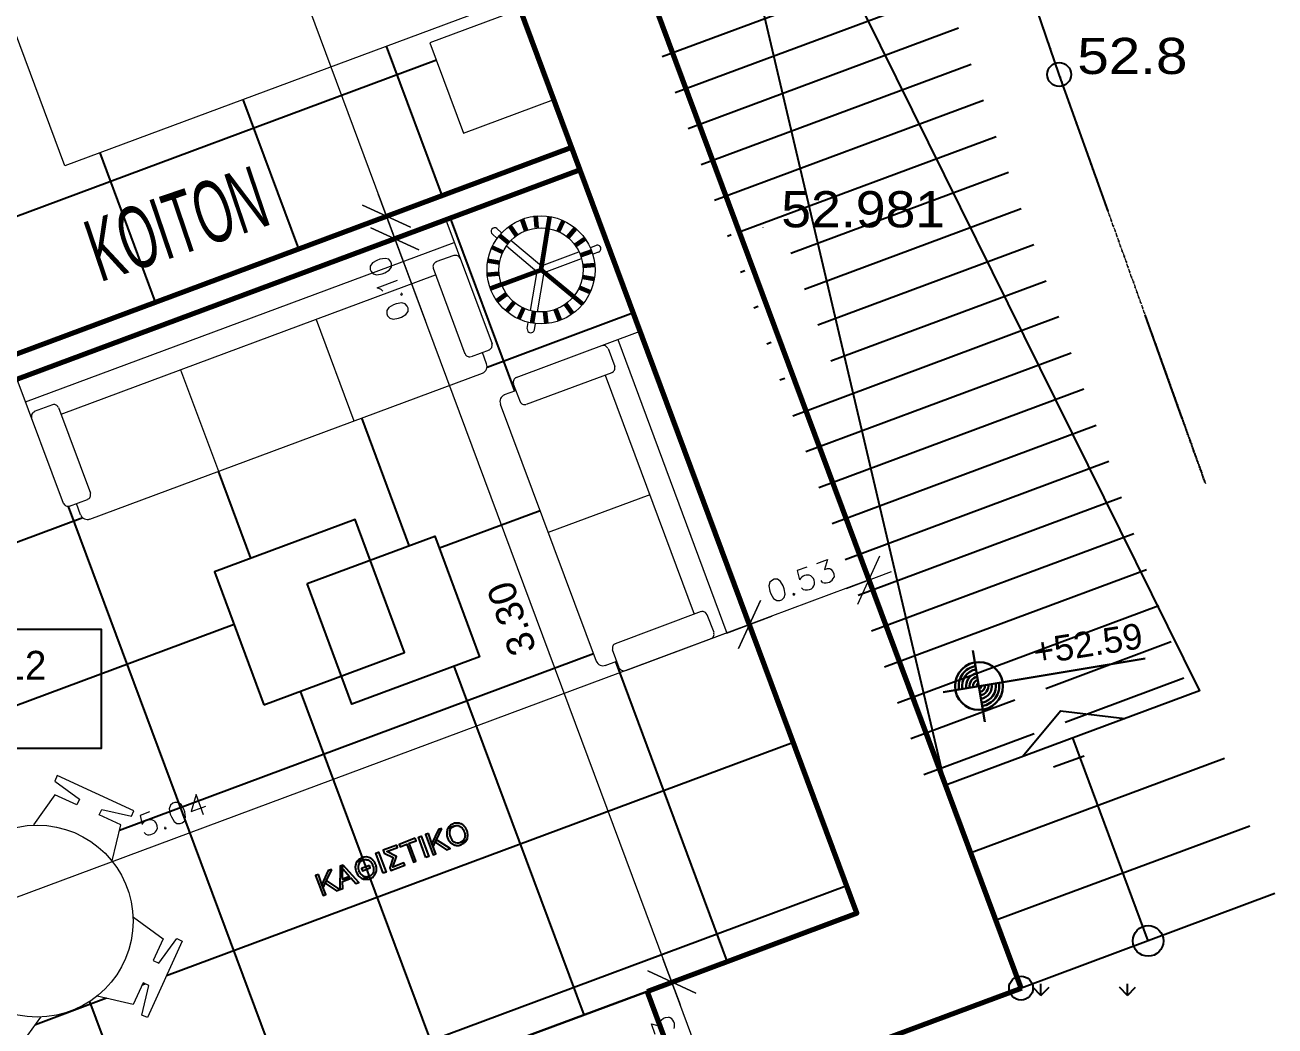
# Model space of a CAD drawing. Header units: metres. Extents: x -8.9 to 30.3, y -11.7 to 25.6.
# Drawn here: x 10.34 to 15.53, y 4.05 to 8.21 of the extents above; entities that cross this region are included whole.
import ezdxf

# ---------------------------------------------------------------- set-up
doc = ezdxf.new("R2010")
doc.units = ezdxf.units.M
for name, color, linetype, lineweight in [('P2D_C1_L025', 1, 'Continuous', 25), ('P2D_C253_L025', 253, 'Continuous', 25), ('P2D_C254_L025', 254, 'Continuous', 25), ('P2D_C7_L000', 7, 'Continuous', 0), ('P2D_C7_L009', 7, 'Continuous', 9), ('P2D_C7_L020', 7, 'Continuous', 20), ('P2D_C7_L025', 7, 'Continuous', 25), ('P2D_C7_L030', 7, 'Continuous', 30), ('P2D_C7_L060', 7, 'Continuous', 60), ('P2D_C7_L070', 7, 'Continuous', 70), ('P2D_C94_L025', 94, 'Continuous', 25)]:
    doc.layers.add(name, color=color, linetype=linetype, lineweight=lineweight)
doc.layers.add('P2D_C7_GEMISMA', color=7, linetype='Continuous')
doc.layers.add('P2D_KEIMENA', color=7, linetype='Continuous')
doc.styles.add('ARIAL', font='arial.ttf')

msp = doc.modelspace()

# ---------------------------------------------------------------- linework, layer by layer
at = {"layer": 'P2D_C1_L025'}
for p, q in [((14.914951, 7.223831), (14.914951, 7.224889)), ((15.018667, 6.931731), (15.018667, 6.932789)), ((15.021842, 6.925381), (15.019726, 6.929614)), ((15.021842, 6.923264), (15.021842, 6.924322)), ((15.025017, 6.916914), (15.022901, 6.921147)), ((15.025017, 6.914797), (15.025017, 6.915856)), ((15.027134, 6.907389), (15.026076, 6.912681)), ((15.028192, 6.905272), (15.028192, 6.906331)), ((15.030309, 6.898922), (15.029251, 6.903156)), ((15.031367, 6.896806), (15.031367, 6.897864)), ((15.033484, 6.890456), (15.032426, 6.894689)), ((15.034542, 6.888339), (15.034542, 6.889397)), ((15.036659, 6.881989), (15.035601, 6.886222)), ((15.037717, 6.879872), (15.037717, 6.880931)), ((15.039834, 6.873522), (15.038776, 6.877756)), ((15.040892, 6.871406), (15.040892, 6.872464)), ((15.043009, 6.865056), (15.041951, 6.869289)), ((15.044067, 6.862939), (15.044067, 6.863997)), ((15.046184, 6.856589), (15.044067, 6.860822)), ((15.047242, 6.854472), (15.047242, 6.855531)), ((15.049359, 6.848122), (15.047242, 6.852356)), ((15.050417, 6.844947), (15.050417, 6.846006)), ((15.052534, 6.838597), (15.050417, 6.842831)), ((15.052534, 6.836481), (15.052534, 6.837539)), ((15.055709, 6.830131), (15.053592, 6.834364)), ((15.055709, 6.828014), (15.055709, 6.829072)), ((15.058884, 6.821664), (15.056767, 6.825897)), ((15.058884, 6.819547), (15.058884, 6.820606)), ((15.061001, 6.813197), (15.059942, 6.817431)), ((15.062059, 6.811081), (15.062059, 6.812139)), ((15.064176, 6.804731), (15.063117, 6.808964)), ((15.065234, 6.802614), (15.065234, 6.803672)), ((15.067351, 6.796264), (15.066292, 6.800497)), ((15.068409, 6.794147), (15.068409, 6.795206)), ((15.070526, 6.787797), (15.069467, 6.792031)), ((15.071584, 6.785681), (15.071584, 6.786739)), ((15.073701, 6.778272), (15.072642, 6.783564)), ((15.074759, 6.776156), (15.074759, 6.777214)), ((15.076876, 6.769806), (15.075817, 6.774039)), ((15.077934, 6.767689), (15.077934, 6.768747)), ((15.080051, 6.761339), (15.077934, 6.765572)), ((15.081109, 6.759222), (15.081109, 6.760281)), ((15.083226, 6.752872), (15.081109, 6.757106)), ((15.084284, 6.750756), (15.084284, 6.751814)), ((15.086401, 6.744406), (15.084284, 6.748639)), ((15.086401, 6.742289), (15.086401, 6.743347)), ((15.089576, 6.735939), (15.087459, 6.740172)), ((15.089576, 6.733822), (15.089576, 6.734881)), ((15.092751, 6.727472), (15.090634, 6.731706)), ((15.092751, 6.725356), (15.092751, 6.726414)), ((15.094867, 6.717947), (15.093809, 6.723239)), ((15.095926, 6.715831), (15.095926, 6.716889)), ((15.098042, 6.709481), (15.096984, 6.713714)), ((15.099101, 6.707364), (15.099101, 6.708422)), ((15.101217, 6.701014), (15.100159, 6.705247)), ((15.102276, 6.698897), (15.102276, 6.699956)), ((15.104392, 6.692547), (15.103334, 6.696781)), ((15.105451, 6.690431), (15.105451, 6.691489)), ((15.107567, 6.684081), (15.106509, 6.688314)), ((15.108626, 6.681964), (15.108626, 6.683022)), ((15.110742, 6.675614), (15.109684, 6.679847)), ((15.111801, 6.673497), (15.111801, 6.674556)), ((15.113917, 6.667147), (15.111801, 6.671381)), ((15.114976, 6.665031), (15.114976, 6.666089)), ((15.117092, 6.658681), (15.114976, 6.662914)), ((15.118151, 6.656564), (15.118151, 6.657622)), ((15.120267, 6.649156), (15.118151, 6.653389)), ((15.120267, 6.647039), (15.120267, 6.648097)), ((15.123442, 6.640689), (15.121326, 6.644922)), ((15.123442, 6.638572), (15.123442, 6.639631)), ((15.126617, 6.632222), (15.124501, 6.636456)), ((15.126617, 6.630106), (15.126617, 6.631164)), ((15.128734, 6.623756), (15.127676, 6.627989)), ((15.129792, 6.621639), (15.129792, 6.622697)), ((15.131909, 6.615289), (15.130851, 6.619522)), ((15.132967, 6.613172), (15.132967, 6.614231)), ((15.135084, 6.606822), (15.134026, 6.611056)), ((15.136142, 6.604706), (15.136142, 6.605764)), ((15.138259, 6.598356), (15.137201, 6.602589)), ((15.139317, 6.596239), (15.139317, 6.597297)), ((15.141434, 6.588831), (15.140376, 6.594122)), ((15.142492, 6.586714), (15.142492, 6.587772)), ((15.144609, 6.580364), (15.143551, 6.584597)), ((15.147784, 6.571897), (15.145667, 6.576131)), ((15.148842, 6.569781), (15.148842, 6.570839)), ((15.150959, 6.563431), (15.148842, 6.567664)), ((15.152017, 6.561314), (15.152017, 6.562372)), ((15.154134, 6.554964), (15.152017, 6.559197)), ((15.154134, 6.552847), (15.154134, 6.553906)), ((15.157309, 6.546497), (15.155192, 6.550731)), ((15.157309, 6.544381), (15.157309, 6.545439)), ((15.160484, 6.538031), (15.158367, 6.542264)), ((15.160484, 6.535914), (15.160484, 6.536972)), ((15.162601, 6.529564), (15.161542, 6.533797)), ((15.163659, 6.526389), (15.163659, 6.527447)), ((15.165776, 6.520039), (15.164717, 6.524272)), ((15.166834, 6.517922), (15.166834, 6.518981)), ((15.168951, 6.511572), (15.167892, 6.515806)), ((15.170009, 6.509456), (15.170009, 6.510514)), ((15.172126, 6.503106), (15.171067, 6.507339)), ((15.173184, 6.500989), (15.173184, 6.502047)), ((15.175301, 6.494639), (15.174242, 6.498872)), ((15.176359, 6.492522), (15.176359, 6.493581)), ((15.178476, 6.486172), (15.177417, 6.490406)), ((15.179534, 6.484056), (15.179534, 6.485114)), ((15.181651, 6.477706), (15.179534, 6.481939)), ((15.182709, 6.475589), (15.182709, 6.476647)), ((15.184826, 6.469239), (15.182709, 6.473472)), ((15.185884, 6.467122), (15.185884, 6.468181)), ((15.188001, 6.459714), (15.185884, 6.465006)), ((15.188001, 6.457597), (15.188001, 6.458656)), ((15.191176, 6.451247), (15.189059, 6.455481)), ((15.191176, 6.449131), (15.191176, 6.450189)), ((15.194351, 6.442781), (15.192234, 6.447014)), ((15.194351, 6.440664), (15.194351, 6.441722)), ((15.196467, 6.434314), (15.195409, 6.438547)), ((15.197526, 6.432197), (15.197526, 6.433256)), ((15.199642, 6.425847), (15.198584, 6.430081)), ((15.200701, 6.423731), (15.200701, 6.424789)), ((15.202817, 6.417381), (15.201759, 6.421614)), ((15.203876, 6.415264), (15.203876, 6.416322)), ((15.205992, 6.408914), (15.204934, 6.413147)), ((15.207051, 6.406797), (15.207051, 6.407856)), ((15.209167, 6.399389), (15.208109, 6.404681)), ((15.210226, 6.397272), (15.210226, 6.398331)), ((15.212342, 6.390922), (15.211284, 6.395156)), ((15.213401, 6.388806), (15.213401, 6.389864)), ((15.215517, 6.382456), (15.213401, 6.386689)), ((15.216576, 6.380339), (15.216576, 6.381397)), ((15.218692, 6.373989), (15.216576, 6.378222)), ((15.219751, 6.371872), (15.219751, 6.372931)), ((15.221867, 6.365522), (15.219751, 6.369756)), ((15.225042, 6.357056), (15.222926, 6.361289)), ((15.225042, 6.354939), (15.225042, 6.355997)), ((15.228217, 6.348589), (15.226101, 6.352822)), ((15.228217, 6.346472), (15.228217, 6.347531)), ((15.230334, 6.340122), (15.229276, 6.344356)), ((15.231392, 6.338006), (15.231392, 6.339064)), ((15.233509, 6.330597), (15.232451, 6.334831)), ((15.234567, 6.328481), (15.234567, 6.329539)), ((15.236684, 6.322131), (15.235626, 6.326364)), ((15.237742, 6.320014), (15.237742, 6.321072)), ((15.239859, 6.313664), (15.238801, 6.317897))]:
    msp.add_line(p, q, dxfattribs=at)
for points in [[(14.837692, 7.439731), (14.634492, 8.006997), (14.543476, 8.274756)], [(15.145667, 6.579306), (15.145667, 6.578247), (14.991151, 7.008989)], [(15.221867, 6.363406), (15.221867, 6.364464), (15.221867, 6.363406)]]:
    msp.add_lwpolyline(points, dxfattribs=at)
msp.add_lwpolyline([(9.067659, 5.206647), (9.067659, 5.701947), (10.655159, 5.701947), (10.655159, 5.206647)], close=True, dxfattribs=at)
at = {"layer": 'P2D_C253_L025'}
for p, q in [((14.111676, 8.499122), (12.984551, 8.080022)), ((14.163534, 8.348839), (13.039584, 7.930797)), ((14.216451, 8.199614), (13.093559, 7.781572)), ((14.268309, 8.049331), (13.147534, 7.632347)), ((14.320167, 7.899047), (13.202567, 7.483122)), ((14.372026, 7.748764), (13.312634, 7.355064)), ((14.423884, 7.599539), (13.520067, 7.262989)), ((14.475742, 7.449256), (13.576159, 7.113764)), ((13.272417, 7.340247), (13.256542, 7.333897)), ((14.528659, 7.298972), (13.631192, 6.965597)), ((13.328509, 7.191022), (13.310517, 7.184672)), ((14.580517, 7.148689), (13.686226, 6.816372)), ((13.383542, 7.042856), (13.365551, 7.035447)), ((14.632376, 6.999464), (13.528534, 6.587772)), ((13.438576, 6.893631), (13.419526, 6.886222)), ((14.684234, 6.849181), (13.582509, 6.438547)), ((13.494667, 6.744406), (13.473501, 6.736997)), ((14.736092, 6.698897), (13.636484, 6.289322)), ((14.787951, 6.548614), (13.691517, 6.140097)), ((14.840867, 6.399389), (13.745492, 5.990872)), ((14.892726, 6.249106), (13.799467, 5.842706)), ((14.944584, 6.098822), (13.854501, 5.693481)), ((14.996442, 5.948539), (13.908476, 5.544256)), ((15.048301, 5.799314), (13.962451, 5.395031)), ((15.100159, 5.649031), (14.578401, 5.454297)), ((15.152017, 5.498747), (14.658834, 5.314597)), ((14.450342, 5.406672), (14.017484, 5.245806)), ((14.530776, 5.266972), (14.071459, 5.096581)), ((14.738209, 5.174897), (14.611209, 5.128331))]:
    msp.add_line(p, q, dxfattribs=at)
at = {"layer": 'P2D_C254_L025'}
for p, q in [((12.071209, 7.504289), (11.839434, 8.124472)), ((12.047926, 8.066264), (9.610584, 7.159272)), ((11.475367, 7.283097), (11.244651, 7.903281)), ((10.880584, 7.060847), (10.649867, 7.682089)), ((12.372834, 6.692547), (12.106134, 7.410097)), ((12.866017, 7.016397), (12.257476, 6.788856)), ((11.934684, 6.050139), (11.737834, 6.580364)), ((11.276401, 5.997222), (11.141992, 6.358114)), ((11.434092, 3.752497), (10.518634, 6.212064)), ((12.477609, 6.194072), (12.059567, 6.038497)), ((10.577901, 6.164439), (8.706767, 5.468056)), ((11.206551, 5.720997), (8.927959, 4.872214)), ((12.699859, 5.599289), (10.731359, 4.865864)), ((13.255484, 4.321881), (12.791934, 5.567539)), ((12.660701, 4.099631), (12.120951, 5.548489)), ((12.065917, 3.878439), (11.482776, 5.444772)), ((13.530651, 5.230989), (10.926092, 4.261556)), ((13.751842, 4.635147), (9.592592, 3.086806)), ((10.837192, 4.227689), (10.825551, 4.223456)), ((10.676326, 4.168422), (10.382109, 4.058356)), ((10.854126, 3.491089), (10.607534, 4.154664))]:
    msp.add_line(p, q, dxfattribs=at)
at = {"layer": 'P2D_C7_GEMISMA'}
for points in [[(12.148467, 4.817181), (12.146351, 4.816122), (12.172809, 4.825647), (12.175984, 4.831997), (12.177042, 4.835172), (12.177042, 4.840464), (12.178101, 4.842581), (12.178101, 4.849989), (12.177042, 4.852106), (12.177042, 4.855281), (12.175984, 4.857397), (12.175984, 4.859514), (12.174926, 4.862689), (12.172809, 4.866922), (12.171751, 4.870097), (12.167517, 4.878564), (12.162226, 4.883856), (12.161167, 4.885972), (12.160109, 4.885972), (12.156934, 4.889147), (12.154817, 4.890206), (12.152701, 4.892322), (12.150584, 4.893381), (12.147409, 4.893381), (12.143176, 4.895497), (12.141059, 4.895497), (12.140001, 4.896556), (12.127301, 4.896556), (12.125184, 4.895497), (12.123067, 4.895497), (12.119892, 4.894439), (12.117776, 4.893381), (12.114601, 4.892322), (12.106134, 4.888089), (12.100842, 4.882797), (12.099784, 4.880681), (12.097667, 4.879622), (12.095551, 4.875389), (12.120951, 4.883856), (12.123067, 4.884914), (12.126242, 4.884914), (12.128359, 4.885972), (12.137884, 4.885972), (12.142117, 4.883856), (12.146016, 4.882018), (12.148236, 4.880568), (12.150042, 4.879175), (12.152701, 4.877506), (12.153759, 4.875389), (12.155876, 4.874331), (12.157992, 4.870097), (12.159546, 4.867033), (12.160645, 4.864276), (12.16174, 4.86152), (12.163284, 4.858456), (12.164342, 4.856339), (12.165401, 4.853164), (12.165401, 4.847872), (12.166459, 4.845756), (12.166459, 4.843639), (12.165401, 4.841522), (12.165401, 4.836231), (12.164342, 4.834114), (12.164342, 4.831997), (12.163284, 4.831997)], [(12.102959, 4.864806), (12.102959, 4.866922), (12.104017, 4.867981), (12.107192, 4.874331), (12.109309, 4.876447), (12.111426, 4.877506), (12.112484, 4.879622), (12.120951, 4.883856), (12.095551, 4.875389)], [(12.107192, 4.815064), (12.107192, 4.814006), (12.109309, 4.812947), (12.111426, 4.810831), (12.124126, 4.804481), (12.128359, 4.804481), (12.130476, 4.803422), (12.140001, 4.803422), (12.143176, 4.804481), (12.145292, 4.804481), (12.147409, 4.805539), (12.150584, 4.806597), (12.159051, 4.810831), (12.161167, 4.812947), (12.165401, 4.815064), (12.166459, 4.817181), (12.170692, 4.821414), (12.172809, 4.825647), (12.146351, 4.816122)], [(11.737834, 4.740981), (11.742067, 4.743097), (11.715609, 4.734631), (11.714551, 4.732514), (11.713492, 4.729339), (11.712434, 4.727222), (11.712434, 4.725106), (11.711376, 4.721931), (11.711376, 4.717697), (11.710317, 4.715581), (11.710317, 4.710289), (11.711376, 4.708172), (11.711376, 4.702881), (11.712434, 4.700764)], [(11.748417, 4.754739), (11.746301, 4.754739), (11.743126, 4.753681), (11.741009, 4.753681), (11.738892, 4.752622), (11.737834, 4.752622), (11.729367, 4.748389), (11.727251, 4.746272), (11.725134, 4.745214), (11.719842, 4.739922), (11.718784, 4.737806), (11.715609, 4.734631), (11.742067, 4.743097), (11.745242, 4.744156), (11.747359, 4.744156), (11.749476, 4.745214), (11.754767, 4.745214), (11.756884, 4.744156), (11.759001, 4.744156), (11.761117, 4.743097), (11.763234, 4.743097), (11.766409, 4.742039), (11.767467, 4.740981), (11.769584, 4.739922), (11.77237, 4.736536), (11.77563, 4.733294), (11.778777, 4.729663), (11.781226, 4.725106), (11.782284, 4.721931), (11.784401, 4.717697), (11.784401, 4.715581), (11.785459, 4.712406), (11.786517, 4.710289), (11.786517, 4.697589), (11.785459, 4.695472), (11.785459, 4.693356), (11.781226, 4.684889), (11.779109, 4.682772), (11.778051, 4.680656), (11.773817, 4.678539), (11.771701, 4.676422), (11.767467, 4.674306), (11.741009, 4.664781), (11.744184, 4.663722), (11.746301, 4.663722), (11.748417, 4.662664), (11.763234, 4.662664), (11.766409, 4.663722), (11.768942, 4.664686), (11.771185, 4.665085), (11.77395, 4.66586), (11.778051, 4.667956), (11.780167, 4.670072), (11.784401, 4.672189), (11.785459, 4.674306), (11.787576, 4.675364), (11.788634, 4.677481), (11.790751, 4.679597), (11.797101, 4.692297), (11.797101, 4.694414), (11.798159, 4.696531), (11.798159, 4.713464), (11.79719, 4.716624), (11.796439, 4.719867), (11.79549, 4.723083), (11.793926, 4.726164), (11.792867, 4.728281)], [(11.784401, 4.740981), (11.783342, 4.743097), (11.781226, 4.744156)], [(11.728309, 4.692297), (11.726192, 4.696531), (11.726192, 4.698647), (11.725134, 4.700764), (11.723404, 4.706037), (11.722925, 4.710639), (11.723021, 4.715332)], [(11.725134, 4.676422), (11.726192, 4.674306), (11.727251, 4.674306)], [(11.741009, 4.664781), (11.767467, 4.674306), (11.766409, 4.674306), (11.764292, 4.673247), (11.759001, 4.673247), (11.756884, 4.672189), (11.754767, 4.672189), (11.751592, 4.673247), (11.749476, 4.673247), (11.745242, 4.675364)]]:
    msp.add_lwpolyline(points, dxfattribs=at)
for points in [[(11.959026, 4.833056), (11.892351, 4.807656), (11.896584, 4.798131), (11.924101, 4.808714), (11.951617, 4.733572), (11.962201, 4.737806), (11.934684, 4.812947), (11.963259, 4.822472)], [(12.003476, 4.753681), (11.972784, 4.838347), (11.983367, 4.841522), (12.015117, 4.757914)], [(12.014059, 4.853164), (12.002417, 4.848931), (12.034167, 4.764264), (12.044751, 4.768497), (12.034167, 4.798131), (12.028876, 4.811889)], [(12.070151, 4.874331), (12.055334, 4.869039), (12.028876, 4.811889), (12.034167, 4.798131), (12.042634, 4.817181), (12.047926, 4.826706)], [(11.882826, 4.804481), (11.825676, 4.783314), (11.829909, 4.771672), (11.868009, 4.752622), (11.853192, 4.710289), (11.857426, 4.698647), (11.916692, 4.720872), (11.912459, 4.731456), (11.865892, 4.713464), (11.881767, 4.757914), (11.841551, 4.778022), (11.886001, 4.794956)], [(12.047926, 4.826706), (12.042634, 4.817181), (12.089201, 4.785431), (12.104017, 4.790722)], [(11.826734, 4.688064), (11.796042, 4.771672), (11.806626, 4.775906), (11.838376, 4.692297)], [(11.556859, 4.682772), (11.545217, 4.678539), (11.576967, 4.594931), (11.587551, 4.599164), (11.576967, 4.627739), (11.571676, 4.641497)], [(11.612951, 4.703939), (11.598134, 4.698647), (11.571676, 4.641497), (11.576967, 4.627739), (11.585434, 4.646789), (11.590726, 4.657372)], [(11.659517, 4.720872), (11.646817, 4.716639), (11.645759, 4.620331), (11.658459, 4.624564), (11.657401, 4.654197), (11.693384, 4.666897), (11.657401, 4.663722), (11.657401, 4.702881), (11.656342, 4.704997), (11.656342, 4.710289)], [(11.659517, 4.720872), (11.656342, 4.710289), (11.659004, 4.70604), (11.662183, 4.702252), (11.665617, 4.698514), (11.669042, 4.694414), (11.685976, 4.674306), (11.657401, 4.663722), (11.693384, 4.666897), (11.712434, 4.644672), (11.725134, 4.649964)], [(11.769584, 4.719814), (11.735717, 4.707114), (11.739951, 4.697589), (11.772759, 4.710289)], [(11.590726, 4.657372), (11.585434, 4.646789), (11.632001, 4.615039), (11.645759, 4.620331)]]:
    msp.add_lwpolyline(points, close=True, dxfattribs=at)
for centre, radius, start, end in [((12.14188, 4.853009), 0.05165, 154.216564, 227.568279), ((12.140006, 4.856251), 0.038253, 166.997462, 207.859555), ((12.135987, 4.844285), 0.030254, 191.249251, 290.202704), ((12.142191, 4.838016), 0.021792, 286.764182, 344.074832), ((11.749372, 4.716959), 0.026589, 115.656028, 183.534823), ((11.755634, 4.720231), 0.035296, 43.07238, 101.81223), ((11.76549, 4.718905), 0.028996, 18.904292, 49.416026), ((11.763258, 4.711748), 0.052024, 192.194952, 222.817879), ((11.748226, 4.691081), 0.027016, 218.650385, 254.654063), ((11.757026, 4.704096), 0.031059, 202.33576, 247.700758)]:
    msp.add_arc(centre, radius, start, end, dxfattribs=at)
at = {"layer": 'P2D_C7_L000'}
for p, q in [((14.634492, 8.006997), (14.634492, 8.008056)), ((13.404709, 7.369881), (13.404709, 7.370939))]:
    msp.add_line(p, q, dxfattribs=at)
at = {"layer": 'P2D_C7_L009'}
for p, q in [((14.570992, 8.192206), (14.564642, 8.211256)), ((14.565701, 8.201731), (14.570992, 8.199614)), ((14.566759, 8.198556), (14.569934, 8.202789)), ((14.578401, 8.171039), (14.572051, 8.190089)), ((14.573109, 8.179506), (14.578401, 8.178447)), ((14.574167, 8.176331), (14.577342, 8.181622)), ((14.585809, 8.149872), (14.579459, 8.168922)), ((14.580517, 8.158339), (14.585809, 8.157281)), ((14.581576, 8.155164), (14.584751, 8.160456)), ((14.593217, 8.128706), (14.586867, 8.147756)), ((14.587926, 8.137172), (14.593217, 8.135056)), ((14.588984, 8.133997), (14.592159, 8.138231)), ((14.595334, 8.116006), (14.600626, 8.113889)), ((14.596392, 8.112831), (14.599567, 8.117064)), ((14.608034, 8.085314), (14.601684, 8.104364)), ((14.602742, 8.094839), (14.608034, 8.092722)), ((14.603801, 8.090606), (14.606976, 8.095897)), ((14.610151, 8.072614), (14.614384, 8.071556)), ((14.611209, 8.069439), (14.613326, 8.074731)), ((14.621792, 8.042981), (14.615442, 8.062031)), ((14.616501, 8.051447), (14.621792, 8.049331)), ((14.617559, 8.048272), (14.620734, 8.052506)), ((14.623909, 8.030281), (14.629201, 8.028164)), ((14.624967, 8.027106), (14.628142, 8.031339)), ((14.635551, 7.998531), (14.640842, 7.996414)), ((14.636609, 7.995356), (14.639784, 7.999589)), ((14.648251, 7.967839), (14.641901, 7.986889)), ((14.642959, 7.977364), (14.648251, 7.975247)), ((14.644017, 7.974189), (14.647192, 7.978422)), ((14.655659, 7.946672), (14.649309, 7.965722)), ((14.650367, 7.955139), (14.655659, 7.954081)), ((14.651426, 7.951964), (14.654601, 7.957256)), ((14.663067, 7.925506), (14.656717, 7.944556)), ((14.657776, 7.933972), (14.663067, 7.932914)), ((14.658834, 7.930797), (14.662009, 7.936089)), ((14.666242, 7.912806), (14.670476, 7.911747)), ((14.667301, 7.909631), (14.669417, 7.914922)), ((14.678942, 7.883172), (14.672592, 7.902222)), ((14.673651, 7.891639), (14.678942, 7.889522)), ((14.674709, 7.888464), (14.677884, 7.892697)), ((14.686351, 7.862006), (14.680001, 7.881056)), ((14.681059, 7.870472), (14.686351, 7.868356)), ((14.682117, 7.867297), (14.685292, 7.871531)), ((14.688467, 7.849306), (14.693759, 7.847189)), ((14.689526, 7.846131), (14.692701, 7.850364)), ((14.701167, 7.818614), (14.694817, 7.837664)), ((14.695876, 7.828139), (14.701167, 7.826022)), ((14.696934, 7.824964), (14.700109, 7.829197)), ((14.704342, 7.806972), (14.708576, 7.804856)), ((14.705401, 7.802739), (14.707517, 7.808031)), ((14.717042, 7.776281), (14.710692, 7.795331)), ((14.711751, 7.784747), (14.717042, 7.783689)), ((14.712809, 7.781572), (14.715984, 7.786864)), ((14.724451, 7.755114), (14.718101, 7.774164)), ((14.719159, 7.763581), (14.724451, 7.762522)), ((14.720217, 7.760406), (14.723392, 7.765697)), ((14.731859, 7.733947), (14.725509, 7.752997)), ((14.726567, 7.742414), (14.731859, 7.740297)), ((14.727626, 7.739239), (14.730801, 7.744531)), ((14.739267, 7.712781), (14.732917, 7.731831)), ((14.733976, 7.721247), (14.739267, 7.719131)), ((14.735034, 7.718072), (14.738209, 7.722306)), ((14.742442, 7.700081), (14.746676, 7.697964)), ((14.743501, 7.696906), (14.745617, 7.701139)), ((14.749851, 7.678914), (14.755142, 7.676797)), ((14.750909, 7.675739), (14.754084, 7.679972)), ((14.762551, 7.648222), (14.756201, 7.667272)), ((14.757259, 7.657747), (14.762551, 7.655631)), ((14.758317, 7.654572), (14.761492, 7.658806)), ((14.769959, 7.627056), (14.763609, 7.646106)), ((14.764667, 7.636581), (14.769959, 7.634464)), ((14.765726, 7.632347), (14.768901, 7.637639)), ((14.777367, 7.605889), (14.771017, 7.624939)), ((14.772076, 7.614356), (14.777367, 7.613297)), ((14.773134, 7.611181), (14.776309, 7.616472)), ((14.780542, 7.593189), (14.784776, 7.592131)), ((14.781601, 7.590014), (14.783717, 7.595306)), ((14.793242, 7.563556), (14.786892, 7.582606)), ((14.787951, 7.572022), (14.793242, 7.569906)), ((14.789009, 7.568847), (14.792184, 7.574139)), ((14.800651, 7.542389), (14.794301, 7.561439)), ((14.795359, 7.550856), (14.800651, 7.548739)), ((14.796417, 7.547681), (14.799592, 7.551914)), ((14.802767, 7.529689), (14.808059, 7.527572)), ((14.803826, 7.526514), (14.807001, 7.530747)), ((14.810176, 7.508522), (14.815467, 7.506406)), ((14.811234, 7.505347), (14.814409, 7.509581)), ((14.817584, 7.487356), (14.822876, 7.485239)), ((14.819701, 7.484181), (14.821817, 7.488414)), ((14.831342, 7.456664), (14.824992, 7.475714)), ((14.826051, 7.465131), (14.831342, 7.464072)), ((14.827109, 7.461956), (14.830284, 7.467247)), ((14.838751, 7.435497), (14.832401, 7.454547)), ((14.833459, 7.443964), (14.838751, 7.442906)), ((14.834517, 7.440789), (14.837692, 7.446081)), ((14.846159, 7.414331), (14.839809, 7.433381)), ((14.840867, 7.422797), (14.846159, 7.421739)), ((14.841926, 7.419622), (14.845101, 7.424914)), ((14.853567, 7.393164), (14.847217, 7.412214)), ((14.848276, 7.401631), (14.853567, 7.399514)), ((14.849334, 7.398456), (14.852509, 7.402689)), ((14.855684, 7.380464), (14.860976, 7.378347)), ((14.857801, 7.377289), (14.859917, 7.381522)), ((14.864151, 7.359297), (14.869442, 7.357181)), ((14.865209, 7.356122), (14.868384, 7.360356)), ((14.871559, 7.338131), (14.876851, 7.336014)), ((14.872617, 7.334956), (14.875792, 7.339189)), ((14.884259, 7.307439), (14.877909, 7.326489)), ((14.878967, 7.316964), (14.884259, 7.314847)), ((14.880026, 7.313789), (14.883201, 7.318022)), ((14.891667, 7.286272), (14.885317, 7.305322)), ((14.886376, 7.294739), (14.891667, 7.293681)), ((14.887434, 7.291564), (14.890609, 7.296856)), ((14.893784, 7.273572), (14.899076, 7.272514)), ((14.895901, 7.270397), (14.898017, 7.275689)), ((14.907542, 7.243939), (14.901192, 7.262989)), ((14.902251, 7.252406), (14.907542, 7.251347)), ((14.903309, 7.249231), (14.906484, 7.254522)), ((14.914951, 7.222772), (14.908601, 7.241822)), ((14.909659, 7.231239), (14.914951, 7.229122)), ((14.910717, 7.228064), (14.913892, 7.232297)), ((14.922359, 7.201606), (14.916009, 7.220656)), ((14.917067, 7.210072), (14.922359, 7.207956)), ((14.918126, 7.206897), (14.921301, 7.211131)), ((14.924476, 7.188906), (14.929767, 7.186789)), ((14.925534, 7.185731), (14.928709, 7.189964)), ((14.931884, 7.167739), (14.937176, 7.165622)), ((14.934001, 7.164564), (14.936117, 7.168797)), ((14.945642, 7.137047), (14.939292, 7.156097)), ((14.940351, 7.146572), (14.945642, 7.144456)), ((14.941409, 7.142339), (14.944584, 7.147631)), ((14.953051, 7.115881), (14.946701, 7.134931)), ((14.947759, 7.124347), (14.953051, 7.123289)), ((14.948817, 7.121172), (14.951992, 7.126464)), ((14.960459, 7.094714), (14.954109, 7.113764)), ((14.955167, 7.103181), (14.960459, 7.102122)), ((14.956226, 7.100006), (14.959401, 7.105297)), ((14.967867, 7.073547), (14.961517, 7.092597)), ((14.962576, 7.082014), (14.967867, 7.079897)), ((14.963634, 7.078839), (14.966809, 7.084131)), ((14.969984, 7.060847), (14.975276, 7.058731)), ((14.972101, 7.057672), (14.974217, 7.061906)), ((14.978451, 7.039681), (14.983742, 7.037564)), ((14.979509, 7.036506), (14.982684, 7.040739)), ((14.985859, 7.018514), (14.991151, 7.016397)), ((14.986917, 7.015339), (14.990092, 7.019572)), ((14.998559, 6.987822), (14.992209, 7.006872)), ((14.993267, 6.997347), (14.998559, 6.995231)), ((14.994326, 6.994172), (14.997501, 6.998406)), ((15.005967, 6.966656), (14.999617, 6.985706)), ((15.000676, 6.975122), (15.005967, 6.974064)), ((15.001734, 6.971947), (15.004909, 6.977239)), ((15.008084, 6.953956), (15.013376, 6.952897)), ((15.010201, 6.950781), (15.012317, 6.956072)), ((15.021842, 6.924322), (15.015492, 6.943372)), ((15.016551, 6.932789), (15.021842, 6.931731)), ((15.017609, 6.929614), (15.020784, 6.934906)), ((15.029251, 6.903156), (15.022901, 6.922206)), ((15.023959, 6.911622), (15.029251, 6.909506)), ((15.025017, 6.908447), (15.028192, 6.912681)), ((15.036659, 6.881989), (15.030309, 6.901039)), ((15.031367, 6.890456), (15.036659, 6.888339)), ((15.032426, 6.887281), (15.035601, 6.891514)), ((15.038776, 6.869289), (15.044067, 6.867172)), ((15.039834, 6.866114), (15.043009, 6.870347)), ((15.046184, 6.848122), (15.051476, 6.846006)), ((15.048301, 6.844947), (15.050417, 6.849181)), ((15.054651, 6.826956), (15.059942, 6.824839)), ((15.055709, 6.823781), (15.058884, 6.828014)), ((15.067351, 6.796264), (15.061001, 6.815314)), ((15.062059, 6.804731), (15.067351, 6.803672)), ((15.063117, 6.801556), (15.066292, 6.806847)), ((15.074759, 6.775097), (15.068409, 6.794147)), ((15.069467, 6.783564), (15.074759, 6.782506)), ((15.070526, 6.780389), (15.073701, 6.785681)), ((15.082167, 6.753931), (15.075817, 6.772981)), ((15.076876, 6.762397), (15.082167, 6.761339)), ((15.077934, 6.759222), (15.081109, 6.764514)), ((15.084284, 6.741231), (15.089576, 6.739114)), ((15.086401, 6.738056), (15.088517, 6.742289)), ((15.092751, 6.720064), (15.098042, 6.717947)), ((15.093809, 6.716889), (15.096984, 6.721122)), ((15.100159, 6.698897), (15.105451, 6.696781)), ((15.101217, 6.695722), (15.104392, 6.699956)), ((15.107567, 6.677731), (15.112859, 6.675614)), ((15.108626, 6.674556), (15.111801, 6.678789)), ((15.120267, 6.647039), (15.113917, 6.666089)), ((15.114976, 6.656564), (15.120267, 6.654447)), ((15.116034, 6.653389), (15.119209, 6.657622)), ((15.122384, 6.634339), (15.127676, 6.633281)), ((15.124501, 6.631164), (15.126617, 6.636456)), ((15.130851, 6.613172), (15.136142, 6.612114)), ((15.131909, 6.609997), (15.135084, 6.615289)), ((15.143551, 6.583539), (15.137201, 6.602589)), ((15.138259, 6.592006), (15.143551, 6.590947)), ((15.139317, 6.588831), (15.142492, 6.594122)), ((15.150959, 6.562372), (15.144609, 6.581422)), ((15.145667, 6.570839), (15.150959, 6.568722)), ((15.146726, 6.567664), (15.149901, 6.571897)), ((15.158367, 6.541206), (15.152017, 6.560256)), ((15.153076, 6.549672), (15.158367, 6.547556)), ((15.154134, 6.546497), (15.157309, 6.550731)), ((15.160484, 6.528506), (15.165776, 6.526389)), ((15.162601, 6.525331), (15.164717, 6.529564)), ((15.168951, 6.507339), (15.174242, 6.505222)), ((15.170009, 6.504164), (15.173184, 6.508397)), ((15.181651, 6.476647), (15.175301, 6.495697)), ((15.176359, 6.486172), (15.181651, 6.484056)), ((15.177417, 6.481939), (15.180592, 6.487231)), ((15.189059, 6.455481), (15.182709, 6.474531)), ((15.183767, 6.463947), (15.189059, 6.462889)), ((15.184826, 6.460772), (15.188001, 6.466064)), ((15.196467, 6.434314), (15.190117, 6.453364)), ((15.191176, 6.442781), (15.196467, 6.441722)), ((15.192234, 6.439606), (15.195409, 6.444897)), ((15.198584, 6.421614), (15.203876, 6.419497)), ((15.200701, 6.418439), (15.202817, 6.423731)), ((15.207051, 6.400447), (15.212342, 6.398331)), ((15.208109, 6.397272), (15.211284, 6.401506)), ((15.214459, 6.379281), (15.219751, 6.377164)), ((15.215517, 6.376106), (15.218692, 6.380339)), ((15.221867, 6.358114), (15.227159, 6.355997)), ((15.222926, 6.354939), (15.226101, 6.359172)), ((15.234567, 6.327422), (15.228217, 6.346472)), ((15.229276, 6.336947), (15.234567, 6.334831)), ((15.230334, 6.333772), (15.233509, 6.338006)), ((15.236684, 6.314722), (15.241976, 6.313664)), ((15.238801, 6.311547), (15.240917, 6.316839))]:
    msp.add_line(p, q, dxfattribs=at)
for points in [[(14.600626, 8.107539), (14.597451, 8.116006), (14.594276, 8.125531)], [(14.615442, 8.064147), (14.612267, 8.073672), (14.608034, 8.083197)], [(14.629201, 8.021814), (14.626026, 8.031339), (14.622851, 8.039806)], [(14.640842, 7.990064), (14.634492, 8.006997), (14.630259, 8.018639)], [(14.671534, 7.904339), (14.668359, 7.913864), (14.664126, 7.923389)], [(14.693759, 7.840839), (14.690584, 7.850364), (14.687409, 7.858831)], [(14.709634, 7.797447), (14.706459, 7.806972), (14.702226, 7.816497)], [(14.747734, 7.691614), (14.744559, 7.701139), (14.740326, 7.710664)], [(14.755142, 7.670447), (14.751967, 7.678914), (14.748792, 7.688439)], [(14.785834, 7.584722), (14.782659, 7.594247), (14.778426, 7.603772)], [(14.808059, 7.521222), (14.804884, 7.530747), (14.801709, 7.539214)], [(14.815467, 7.500056), (14.812292, 7.508522), (14.809117, 7.518047)], [(14.823934, 7.477831), (14.819701, 7.487356), (14.816526, 7.496881)], [(14.862034, 7.371997), (14.857801, 7.381522), (14.854626, 7.391047)], [(14.869442, 7.350831), (14.866267, 7.360356), (14.863092, 7.368822)], [(14.876851, 7.329664), (14.873676, 7.338131), (14.870501, 7.347656)], [(14.900134, 7.265106), (14.895901, 7.274631), (14.892726, 7.284156)], [(14.929767, 7.180439), (14.926592, 7.189964), (14.923417, 7.198431)], [(14.938234, 7.158214), (14.934001, 7.167739), (14.930826, 7.177264)], [(14.976334, 7.052381), (14.972101, 7.061906), (14.968926, 7.071431)], [(14.983742, 7.031214), (14.980567, 7.040739), (14.977392, 7.049206)], [(14.991151, 7.010047), (14.987976, 7.018514), (14.984801, 7.028039)], [(15.014434, 6.945489), (15.010201, 6.955014), (15.007026, 6.964539)], [(15.044067, 6.860822), (15.040892, 6.870347), (15.037717, 6.878814)], [(15.052534, 6.839656), (15.048301, 6.848122), (15.045126, 6.857647)], [(15.059942, 6.817431), (15.056767, 6.826956), (15.052534, 6.836481)], [(15.090634, 6.732764), (15.086401, 6.742289), (15.083226, 6.751814)], [(15.098042, 6.711597), (15.094867, 6.721122), (15.090634, 6.730647)], [(15.105451, 6.690431), (15.102276, 6.699956), (15.099101, 6.708422)], [(15.112859, 6.669264), (15.109684, 6.677731), (15.106509, 6.687256)], [(15.128734, 6.625872), (15.124501, 6.635397), (15.121326, 6.644922)], [(15.136142, 6.604706), (15.132967, 6.614231), (15.128734, 6.623756)], [(15.166834, 6.520039), (15.162601, 6.529564), (15.159426, 6.538031)], [(15.174242, 6.497814), (15.171067, 6.507339), (15.166834, 6.516864)], [(15.204934, 6.413147), (15.200701, 6.422672), (15.197526, 6.432197)], [(15.212342, 6.391981), (15.209167, 6.401506), (15.204934, 6.411031)], [(15.219751, 6.370814), (15.216576, 6.380339), (15.213401, 6.388806)], [(15.227159, 6.349647), (15.223984, 6.358114), (15.220809, 6.367639)], [(15.243034, 6.306256), (15.238801, 6.315781), (15.235626, 6.325306)]]:
    msp.add_lwpolyline(points, dxfattribs=at)
at = {"layer": 'P2D_C7_L020'}
for p, q in [((12.279701, 7.343422), (12.298751, 7.326489)), ((12.298751, 7.366706), (12.317801, 7.349772)), ((10.340834, 6.647039), (12.120951, 7.309556)), ((12.710442, 7.296856), (12.687159, 7.287331)), ((12.119892, 7.255581), (12.044751, 7.228064)), ((12.721026, 7.268281), (12.696684, 7.259814)), ((10.487942, 6.595181), (12.043692, 7.174089)), ((12.033109, 7.202664), (12.165401, 6.846006)), ((11.547334, 6.988881), (11.703967, 6.567664)), ((12.424692, 6.951839), (12.428926, 6.976181)), ((12.454326, 6.946547), (12.458559, 6.971947)), ((12.265942, 6.861881), (12.191859, 6.834364)), ((12.760184, 6.868231), (12.788759, 6.794147)), ((12.800401, 6.905272), (13.253367, 5.686072)), ((12.255359, 6.804731), (12.238426, 6.851297)), ((10.607534, 6.159147), (12.238426, 6.766631)), ((10.984301, 6.779331), (11.141992, 6.358114)), ((12.776059, 6.767689), (12.420459, 6.635397)), ((12.748542, 6.757106), (13.117901, 5.764389)), ((12.366484, 6.722181), (12.395059, 6.647039)), ((12.330501, 6.676672), (12.377067, 6.693606)), ((10.477359, 6.622697), (10.609651, 6.267097)), ((12.312509, 6.637514), (12.710442, 5.569656)), ((10.522867, 6.213122), (10.598009, 6.240639)), ((12.933751, 6.260747), (12.511476, 6.104114)), ((10.568376, 6.177139), (10.551442, 6.223706)), ((13.798409, 5.806722), (13.889426, 6.006747)), ((13.878842, 5.813072), (13.808992, 6.000397)), ((13.750784, 5.871281), (13.938109, 5.941131)), ((13.840742, 5.905147), (13.350734, 5.723114)), ((13.570867, 5.867047), (13.564517, 5.873397)), ((13.651301, 5.896681), (13.644951, 5.904089)), ((13.146476, 5.774972), (12.789817, 5.641622)), ((13.343326, 5.719939), (8.629509, 3.965222)), ((13.200451, 5.688189), (13.171876, 5.762272)), ((12.806751, 5.541081), (12.778176, 5.616222)), ((12.748542, 5.551664), (12.796167, 5.569656)), ((10.840367, 4.849989), (10.832959, 4.857397)), ((13.025826, 4.231922), (13.207859, 3.742972))]:
    msp.add_line(p, q, dxfattribs=at)
for points in [[(10.829784, 10.132131), (11.838376, 7.421739), (11.837317, 7.425972)], [(11.840492, 7.418564), (11.874359, 7.324372), (11.805567, 7.511697), (11.874359, 7.324372)], [(11.739951, 7.464072), (11.939976, 7.373056), (11.739951, 7.464072)], [(11.746301, 7.383639), (11.933626, 7.453489), (11.746301, 7.383639)], [(10.497467, 6.224764), (10.305909, 6.740172), (12.086026, 7.403747), (12.278642, 6.888339)], [(11.840492, 7.418564), (11.909284, 7.231239), (11.840492, 7.418564)], [(11.974901, 7.278864), (11.774876, 7.369881), (11.974901, 7.278864)], [(11.968551, 7.359297), (11.781226, 7.289447), (11.968551, 7.359297)], [(13.023709, 4.239331), (11.876476, 7.321197), (12.002417, 6.982531)], [(12.337909, 7.294739), (12.464909, 7.188906), (12.437392, 7.025922)], [(12.356959, 7.318022), (12.483959, 7.212189), (12.639534, 7.270397)], [(12.467026, 7.020631), (12.494542, 7.184672), (12.650117, 7.241822)], [(11.824617, 7.107414), (11.818267, 7.113764), (11.801334, 7.121172), (11.886001, 7.152922)], [(11.898701, 7.093656), (11.903992, 7.090481), (11.906109, 7.095772), (11.900817, 7.098947)], [(12.378126, 6.747581), (12.893534, 6.940197), (13.347559, 5.720997), (12.832151, 5.529439)], [(12.166459, 6.847064), (12.168576, 6.842831), (12.172809, 6.838597), (12.181276, 6.834364), (12.186567, 6.834364), (12.190801, 6.835422)], [(10.476301, 6.622697), (10.474184, 6.626931), (10.469951, 6.631164), (10.461484, 6.635397), (10.456192, 6.635397), (10.451959, 6.634339), (10.376817, 6.606822)], [(13.626959, 5.974997), (13.671409, 5.991931), (13.659767, 5.950656), (13.671409, 5.954889), (13.680934, 5.953831), (13.686226, 5.951714), (13.694692, 5.941131), (13.697867, 5.932664), (13.698926, 5.918906)], [(13.586742, 5.960181), (13.546526, 5.945364), (13.556051, 5.907264)], [(13.393067, 5.821539), (13.302051, 5.621514), (13.393067, 5.821539)], [(13.531709, 5.852231), (13.528534, 5.846939), (13.533826, 5.843764), (13.537001, 5.850114)], [(13.170817, 5.762272), (13.168701, 5.766506), (13.164467, 5.770739), (13.156001, 5.774972), (13.150709, 5.774972), (13.146476, 5.773914)], [(13.312634, 5.815189), (13.382484, 5.627864), (13.312634, 5.815189)], [(13.253367, 5.686072), (13.440692, 5.755922), (13.253367, 5.686072)], [(10.700667, 4.739922), (10.736651, 4.889147), (10.646692, 4.930422), (10.657276, 4.952647), (10.780042, 4.925131), (10.790626, 4.947356), (10.472067, 5.093406), (10.461484, 5.070122), (10.564142, 4.996039), (10.553559, 4.972756), (10.462542, 5.014031), (10.373642, 4.889147)], [(11.079551, 4.930422), (11.048859, 5.015089), (11.028751, 4.944181), (11.089076, 4.966406)], [(10.855184, 4.943122), (10.816026, 4.928306), (10.824492, 4.890206)], [(10.874234, 4.905022), (10.882701, 4.894439), (10.885876, 4.885972), (10.886934, 4.872214)], [(10.919742, 4.880681), (10.917626, 4.874331), (10.922917, 4.872214), (10.926092, 4.877506)], [(10.788509, 4.504972), (10.912334, 4.415014), (10.871059, 4.325056), (10.894342, 4.314472), (10.969484, 4.416072), (10.991709, 4.405489), (10.846717, 4.087989), (10.823434, 4.098572), (10.852009, 4.221339), (10.828726, 4.231922), (10.787451, 4.141964), (10.638226, 4.176889)], [(12.989842, 4.329289), (13.059692, 4.141964), (12.989842, 4.329289)], [(12.925284, 4.281664), (13.125309, 4.189589), (12.925284, 4.281664)], [(12.931634, 4.200172), (13.118959, 4.270022), (12.931634, 4.200172)], [(10.076251, 4.239331), (10.041326, 4.090106), (10.131284, 4.048831), (10.120701, 4.025547), (9.997934, 4.054122), (9.987351, 4.031897), (10.304851, 3.885847), (10.315434, 3.909131), (10.213834, 3.983214), (10.224417, 4.006497), (10.314376, 3.965222), (10.404334, 4.090106)], [(12.955976, 4.018139), (12.940101, 4.062589), (12.980317, 4.050947), (12.976084, 4.062589), (12.977142, 4.072114), (12.980317, 4.077406), (12.990901, 4.085872), (12.998309, 4.089047), (13.012067, 4.090106)]]:
    msp.add_lwpolyline(points, dxfattribs=at)
for points in [[(11.820384, 9.825214), (12.378126, 8.325556), (10.503817, 7.628114), (9.946076, 9.126714)], [(12.534759, 7.903281), (12.396117, 8.278989), (12.020409, 8.139289), (12.160109, 7.763581)], [(11.775934, 7.188906), (11.784401, 7.178322), (11.799217, 7.175147), (11.821442, 7.178322), (11.833084, 7.183614), (11.851076, 7.194197), (11.860601, 7.206897), (11.860601, 7.220656), (11.857426, 7.229122), (11.848959, 7.239706), (11.834142, 7.242881), (11.811917, 7.239706), (11.800276, 7.234414), (11.781226, 7.223831), (11.772759, 7.211131), (11.772759, 7.197372)], [(11.844726, 7.004756), (11.853192, 6.994172), (11.868009, 6.989939), (11.890234, 6.994172), (11.901876, 6.998406), (11.919867, 7.010047), (11.929392, 7.022747), (11.929392, 7.035447), (11.926217, 7.043914), (11.917751, 7.054497), (11.902934, 7.057672), (11.880709, 7.054497), (11.869067, 7.050264), (11.850017, 7.038622), (11.841551, 7.025922), (11.841551, 7.012164)], [(13.442809, 5.906206), (13.432226, 5.897739), (13.427992, 5.882922), (13.432226, 5.860697), (13.436459, 5.849056), (13.448101, 5.830006), (13.460801, 5.821539), (13.473501, 5.821539), (13.481967, 5.824714), (13.492551, 5.833181), (13.495726, 5.847997), (13.492551, 5.870222), (13.488317, 5.881864), (13.476676, 5.900914), (13.463976, 5.909381), (13.450217, 5.909381)], [(10.952551, 4.979106), (10.941967, 4.970639), (10.937734, 4.955822), (10.940909, 4.933597), (10.946201, 4.921956), (10.957842, 4.902906), (10.969484, 4.894439), (10.983242, 4.894439), (10.991709, 4.897614), (11.002292, 4.906081), (11.005467, 4.920897), (11.002292, 4.943122), (10.998059, 4.954764), (10.986417, 4.973814), (10.973717, 4.982281), (10.959959, 4.982281)]]:
    msp.add_lwpolyline(points, close=True, dxfattribs=at)
for centre, radius in [((12.481867, 7.195201), 0.224321), ((12.481833, 7.195279), 0.174703), ((10.388475, 4.489079), 0.398941)]:
    msp.add_circle(centre, radius, dxfattribs=at)
for centre, radius, start, end in [((12.289347, 7.354925), 0.014884, 51.400165, 230.018204), ((12.715897, 7.283146), 0.014814, 290.377589, 111.696255), ((12.052089, 7.20894), 0.019067, 109.168149, 199.299849), ((12.127227, 7.236601), 0.019067, 19.168149, 109.299849), ((12.439484, 6.948812), 0.014933, 172.420036, 351.323068), ((12.259662, 6.881005), 0.019067, 289.168149, 19.299849), ((12.74106, 6.861951), 0.019067, 19.168149, 109.299849), ((12.229015, 6.793678), 0.028621, 289.183449, 22.76036), ((12.769779, 6.786813), 0.019067, 289.168149, 19.299849), ((12.385464, 6.729515), 0.019067, 109.168149, 199.299849), ((12.339911, 6.648566), 0.028621, 109.183449, 202.76036), ((12.413125, 6.654377), 0.019067, 199.168149, 289.299849), ((10.384155, 6.587698), 0.019067, 109.168149, 199.299849), ((10.591729, 6.259763), 0.019067, 289.168149, 19.299849), ((10.516591, 6.232102), 0.019067, 199.168149, 289.299849), ((10.596482, 6.186549), 0.028621, 199.183449, 292.76036), ((13.588999, 5.889409), 0.037293, 67.859826, 151.546367), ((13.585191, 5.895441), 0.032982, 308.95254, 57.77497), ((13.584867, 5.911072), 0.046029, 252.360077, 296.903101), ((13.663742, 5.932411), 0.037914, 250.801199, 339.000123), ((13.181471, 5.680855), 0.019067, 289.168149, 19.299849), ((12.797155, 5.623557), 0.019067, 109.168149, 199.299849), ((12.738548, 5.579066), 0.028621, 199.183449, 292.76036), ((12.824816, 5.548419), 0.019067, 199.168149, 289.299849), ((10.856107, 4.874291), 0.03567, 59.46628, 153.279713), ((10.85273, 4.883523), 0.03602, 249.763244, 341.70424), ((12.999983, 4.055411), 0.036811, 339.349156, 70.795653)]:
    msp.add_arc(centre, radius, start, end, dxfattribs=at)
at = {"layer": 'P2D_C7_L025'}
for p, q in [((15.003851, 4.406547), (14.690584, 5.250039)), ((15.321351, 5.165372), (14.268309, 4.772731)), ((15.426126, 4.883856), (14.373084, 4.492272)), ((15.530901, 4.603397), (14.477859, 4.210756))]:
    msp.add_line(p, q, dxfattribs=at)
for points in [[(14.161417, 5.053189), (13.029001, 9.869664), (15.216576, 5.445831), (14.163534, 5.054247)], [(14.482092, 5.172781), (14.639784, 5.363281), (14.907542, 5.330472)]]:
    msp.add_lwpolyline(points, dxfattribs=at)
for points in [[(11.330376, 5.387622), (11.914576, 5.605639), (11.709259, 6.158089), (11.125059, 5.940072)], [(11.510292, 5.891389), (12.040517, 6.089297), (12.226784, 5.587647), (11.696559, 5.390797)]]:
    msp.add_lwpolyline(points, close=True, dxfattribs=at)
for centre, radius in [((14.634493, 8.006949), 0.049614), ((15.00386, 4.406547), 0.063549), ((14.475742, 4.210708), 0.049611)]:
    msp.add_circle(centre, radius, dxfattribs=at)
at = {"layer": 'P2D_C7_L030'}
for p, q in [((14.325459, 5.317772), (14.275717, 5.613047)), ((14.152951, 5.440539), (14.991151, 5.580239)), ((12.224667, 3.937706), (12.922109, 4.196997))]:
    msp.add_line(p, q, dxfattribs=at)
for points in [[(14.300059, 5.475464), (14.295826, 5.474406), (14.291592, 5.468056), (14.291592, 5.464881)], [(14.302176, 5.456414), (14.306409, 5.457472), (14.310642, 5.463822), (14.310642, 5.466997)]]:
    msp.add_lwpolyline(points, dxfattribs=at)
msp.add_circle((14.301126, 5.465907), 0.09949, dxfattribs=at)
for centre, radius, start, end in [((14.301119, 5.465938), 0.08435, 99.160703, 189.534718), ((14.301117, 5.465939), 0.07036, 100.034175, 189.323337), ((14.301117, 5.465939), 0.05348, 98.753216, 189.421103), ((14.299793, 5.466948), 0.037631, 97.716014, 191.315511), ((14.301117, 5.465939), 0.024854, 100.386973, 189.54799), ((14.301117, 5.465939), 0.024854, 280.386973, 9.54799), ((14.302463, 5.464914), 0.037612, 277.687505, 11.345558), ((14.301117, 5.465939), 0.05348, 278.753216, 9.421103), ((14.301117, 5.465939), 0.07036, 280.034175, 9.323337), ((14.301119, 5.465938), 0.08435, 279.15806, 9.536045)]:
    msp.add_arc(centre, radius, start, end, dxfattribs=at)
at = {"layer": 'P2D_C7_L060'}
for p, q in [((12.380242, 7.338131), (12.351667, 7.378347)), ((12.420459, 7.359297), (12.403526, 7.405864)), ((12.464909, 7.369881), (12.460676, 7.419622)), ((12.554867, 7.355064), (12.574976, 7.399514)), ((12.346376, 7.307439), (12.308276, 7.339189)), ((12.592967, 7.330722), (12.624717, 7.368822)), ((12.623659, 7.296856), (12.664934, 7.325431)), ((12.322034, 7.268281), (12.276526, 7.289447)), ((12.645884, 7.256639), (12.692451, 7.273572)), ((12.309334, 7.224889), (12.259592, 7.233356)), ((12.307217, 7.179381), (12.257476, 7.174089)), ((12.654351, 7.166681), (12.703034, 7.158214)), ((12.655409, 7.212189), (12.705151, 7.216422)), ((12.317801, 7.134931), (12.270176, 7.116939)), ((12.640592, 7.122231), (12.686101, 7.102122)), ((12.338967, 7.093656), (12.297692, 7.065081)), ((12.369659, 7.060847), (12.337909, 7.021689)), ((12.408817, 7.036506), (12.387651, 6.990997)), ((12.452209, 7.022747), (12.443742, 6.974064)), ((12.497717, 7.021689), (12.503009, 6.971947)), ((12.542167, 7.031214), (12.560159, 6.984647)), ((12.583442, 7.052381), (12.612017, 7.012164))]:
    msp.add_line(p, q, dxfattribs=at)
for points in [[(12.481842, 7.195256), (12.510417, 7.367764), (12.518884, 7.417506)], [(12.317801, 7.133872), (12.481842, 7.195256), (12.616251, 7.084131), (12.655409, 7.052381)]]:
    msp.add_lwpolyline(points, dxfattribs=at)
at = {"layer": 'P2D_C7_L070'}
for p, q in [((9.703717, 6.622697), (12.608842, 7.704314)), ((9.738642, 6.529564), (12.643767, 7.611181))]:
    msp.add_line(p, q, dxfattribs=at)
for points in [[(10.913392, 10.168114), (10.728184, 10.664472), (11.909284, 11.103681), (14.475742, 4.209697)], [(10.913392, 10.168114), (11.597076, 10.422114), (13.794176, 4.521906), (12.922109, 4.196997)], [(14.477859, 4.210756), (13.107317, 3.700639), (12.922109, 4.196997)]]:
    msp.add_lwpolyline(points, dxfattribs=at)
at = {"layer": 'P2D_C94_L025'}
for p, q in [((14.558292, 4.180064), (14.525484, 4.213931)), ((14.558292, 4.180064), (14.558292, 4.227689)), ((14.558292, 4.180064), (14.592159, 4.213931)), ((14.918126, 4.180064), (14.884259, 4.213931)), ((14.918126, 4.180064), (14.918126, 4.227689)), ((14.918126, 4.180064), (14.950934, 4.213931))]:
    msp.add_line(p, q, dxfattribs=at)

# ---------------------------------------------------------------- texts
at = {"layer": 'P2D_KEIMENA', "attachment_point": 7, "style": 'ARIAL'}
for s, insert, char_height in [('\\W1.12;52.8', (14.709634, 8.006997), 0.150283), ('\\W1.06;52.981', (13.479851, 7.369881), 0.150283), ('\\W0.96;ΔΙΑΜΕΡΙΣΜΑ 12', (9.213709, 5.492397), 0.119592)]:
    msp.add_mtext(s, dxfattribs=dict(at, insert=insert, char_height=char_height))
for s, insert, char_height, rotation in [('\\W0.55;ΚΟΙΤΟΝ', (10.650935, 7.139517), 0.258065, 18.739323), ('3.30', (12.465819, 5.618643), 0.114306, 109.256706), ('+52.59', (14.535667, 5.551673), 0.10617, 8.952577)]:
    msp.add_mtext(s, dxfattribs=dict(at, insert=insert, char_height=char_height, rotation=rotation))

doc.saveas('drawing.dxf')
